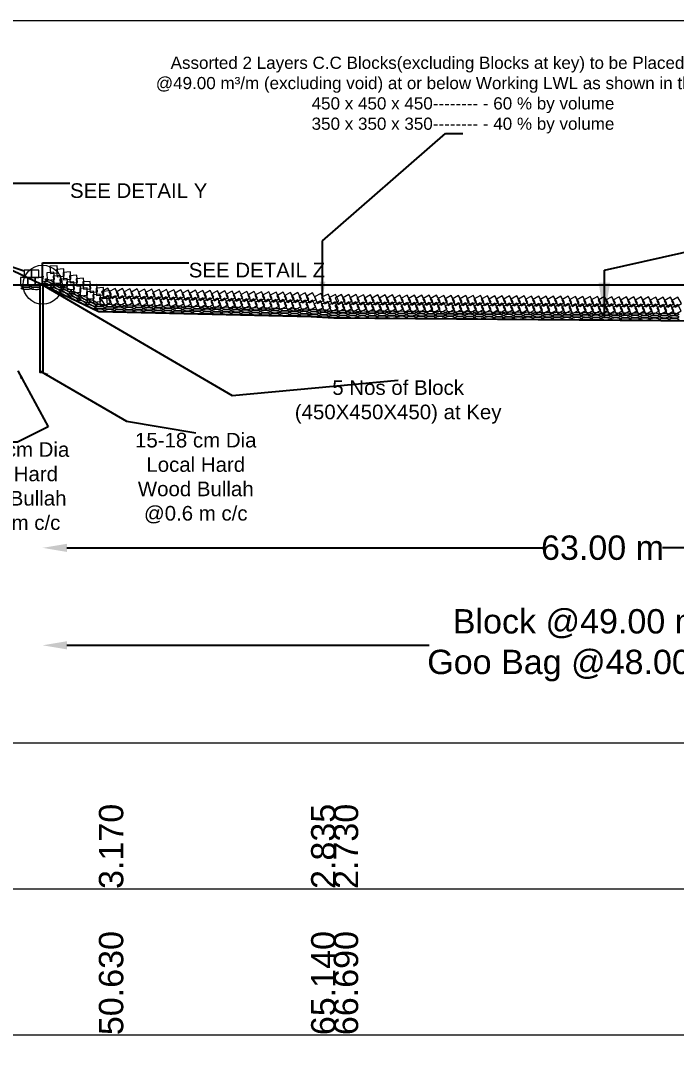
# Model space of a CAD drawing. Header units: inches. Extents: x 89000 to 215006, y -31937 to 0.
# Drawn here: x 162358 to 163703, y -2117 to 0 of the extents above; entities that cross this region are included whole.
import ezdxf

# ---------------------------------------------------------------- set-up
doc = ezdxf.new("R2010")
doc.units = ezdxf.units.IN
doc.header["$LTSCALE"] = 7
doc.header["$MEASUREMENT"] = 0
for name, color, linetype, lineweight in [('Cross section Data Border', 7, 'Continuous', 9), ('Cross Section Labels', 7, 'Continuous', 9), ('Existing_Bed_Level for Xsection', 7, 'Continuous', 25), ('Long Section Labels', 7, 'Continuous', 9)]:
    doc.layers.add(name, color=color, linetype=linetype, lineweight=lineweight)
doc.layers.add('Pitching Lines', color=7, linetype='Continuous')
doc.styles.get("Standard").update_dxf_attribs({"font": 'arial.ttf'})
doc.dimstyles.new('Appron Lebeling Style', dxfattribs={"dimtxt": 50, "dimasz": 50, "dimexe": 0.18, "dimexo": 0.0625, "dimgap": 0.09, "dimtad": 0, "dimtih": 1, "dimtoh": 1, "dimdec": 4, "dimzin": 0, "dimdsep": 46, "dimtxsty": 'Standard', "dimcen": 0.09, "dimse1": 1, "dimse2": 1, "dimadec": 0, "dimazin": 0, "dimtfac": 1, "dimtdec": 4, "dimtofl": 0, "dimtmove": 0, "dimatfit": 3, "dimfxl": 1, "dimtolj": 1, "dimtzin": 0, "dimarcsym": 0})
doc.dimstyles.get("Standard").update_dxf_attribs({"dimtxt": 0.18, "dimasz": 0.18, "dimexe": 0.18, "dimexo": 0.0625, "dimgap": 0.09, "dimtad": 0, "dimtih": 1, "dimtoh": 1, "dimdec": 4, "dimzin": 0, "dimdsep": 46, "dimtxsty": 'Standard', "dimcen": 0.09, "dimadec": 0, "dimazin": 0, "dimtfac": 1, "dimtdec": 4, "dimtofl": 0, "dimtmove": 0, "dimatfit": 3, "dimfxl": 1, "dimtolj": 1, "dimtzin": 0, "dimarcsym": 0})

# ---------------------------------------------------------------- blocks, each defined once
blk = doc.blocks.new('*D1')
at = {"layer": 'Cross Section Labels', "color": 0, "lineweight": -2, "transparency": 16777216}
for p, q in [((162453.3, -1081.9), (163429.2, -1081.9)), ((164650.6, -1081.9), (163674.7, -1081.9))]:
    blk.add_line(p, q, dxfattribs=at)
at = {"layer": 'Cross Section Labels', "color": 0, "transparency": 16777216}
for points in [[(162453.3, -1073.6), (162453.3, -1090.3), (162403.3, -1081.9)], [(164650.6, -1073.6), (164650.6, -1090.3), (164700.6, -1081.9)]]:
    blk.add_solid(points, dxfattribs=at)
at = {"layer": 'Defpoints', "color": 0, "transparency": 16777216}
for p in [(162403.3, -541.9), (164700.6, -628.7), (164700.6, -1081.9)]:
    blk.add_point(p, dxfattribs=at)
at = {"layer": 'Cross Section Labels', "color": 0, "transparency": 16777216, "insert": (163552, -1081.9), "char_height": 50, "attachment_point": 5}
blk.add_mtext('\\A1;63.00 m', dxfattribs=at)
blk = doc.blocks.new('*D2')
at = {"layer": 'Cross Section Labels', "color": 0, "lineweight": -2, "transparency": 16777216}
for p, q in [((162453.3, -1281.9), (163196.4, -1281.9)), ((164650.6, -1281.9), (163907.6, -1281.9))]:
    blk.add_line(p, q, dxfattribs=at)
at = {"layer": 'Cross Section Labels', "color": 0, "transparency": 16777216}
for points in [[(162453.3, -1273.6), (162453.3, -1290.3), (162403.3, -1281.9)], [(164650.6, -1273.6), (164650.6, -1290.3), (164700.6, -1281.9)]]:
    blk.add_solid(points, dxfattribs=at)
at = {"layer": 'Defpoints', "color": 0, "transparency": 16777216}
for p in [(162403.3, -541.9), (164700.6, -628.7), (164700.6, -1281.9)]:
    blk.add_point(p, dxfattribs=at)
at = {"layer": 'Cross Section Labels', "color": 0, "transparency": 16777216, "insert": (163552, -1281.9), "char_height": 50, "attachment_point": 5}
blk.add_mtext('\\A1;Block @49.00 m³/m ^JGoo Bag @48.00 m³/m ', dxfattribs=at)

msp = doc.modelspace()

# ---------------------------------------------------------------- linework, layer by layer
at = {"layer": 'Cross section Data Border'}
msp.add_lwpolyline([(160100, -1481.92), (169054.2, -1481.92), (169054.2, -2081.92), (160100, -2081.92)], close=True, dxfattribs=at)
msp.add_lwpolyline([(160100, -1781.92), (169054.2, -1781.92)], dxfattribs=at)
at = {"layer": 'Cross Section Labels'}
msp.add_circle((162403.33961, -541.92), 40, dxfattribs=at)
at = {"layer": 'Existing_Bed_Level for Xsection'}
for points in [[(162365.83961, -514.42), (162088.33961, -421.92)], [(162224, -456.72), (162518.9, -596.82), (162954.2, -606.87), (163000.7, -610.02), (164426.6, -621.27), (164619.2, -626.13), (165431.3, -651.54)], [(161000, -541.92), (168954.2, -541.92)]]:
    msp.add_lwpolyline(points, dxfattribs=at)
at = {"layer": 'Long Section Labels'}
for points in [[(160000, 0), (170000, 0), (170000, -7071), (160000, -7071)], [(162433.21524, -502.92361), (162418.26261, -504.11469), (162419.45369, -519.06733), (162434.40633, -517.87624)], [(162373.33961, -526.92), (162358.33961, -526.92), (162358.33961, -541.92), (162373.33961, -541.92)], [(162380.83961, -511.92), (162365.83961, -511.92), (162365.83961, -526.92), (162380.83961, -526.92)], [(162388.33961, -526.92), (162373.33961, -526.92), (162373.33961, -541.92), (162388.33961, -541.92)], [(162395.83961, -511.92), (162380.83961, -511.92), (162380.83961, -526.92), (162395.83961, -526.92)], [(162403.33961, -526.92), (162388.33961, -526.92), (162388.33961, -541.92), (162403.33961, -541.92)], [(162426.77855, -516.47237), (162411.82591, -517.66345), (162413.017, -532.61609), (162427.96963, -531.425)], [(162440.32731, -522.90906), (162425.37467, -524.10015), (162426.56576, -539.05279), (162441.5184, -537.8617)], [(162446.76401, -509.3603), (162431.81137, -510.55139), (162433.00246, -525.50402), (162447.95509, -524.31294)], [(162460.31277, -515.797), (162445.36013, -516.98808), (162446.55122, -531.94072), (162461.50385, -530.74963)], [(162473.86153, -522.23369), (162458.90889, -523.42478), (162460.09998, -538.37742), (162475.05262, -537.18633)], [(162487.41029, -528.67039), (162472.45766, -529.86148), (162473.64874, -544.81411), (162488.60138, -543.62303)], [(162453.87607, -529.34576), (162438.92344, -530.53685), (162440.11452, -545.48948), (162455.06716, -544.2984)], [(162467.42483, -535.78246), (162452.4722, -536.97354), (162453.66328, -551.92618), (162468.61592, -550.73509)], [(162480.9736, -542.21915), (162466.02096, -543.41024), (162467.21205, -558.36287), (162482.16468, -557.17179)], [(162494.52236, -548.65585), (162479.56972, -549.84693), (162480.76081, -564.79957), (162495.71344, -563.60848)], [(162500.95905, -535.10709), (162486.00642, -536.29817), (162487.1975, -551.25081), (162502.15014, -550.05972)], [(162514.50781, -541.54378), (162499.55518, -542.73487), (162500.74627, -557.6875), (162515.6989, -556.49642)], [(162528.05658, -547.98048), (162513.10394, -549.17156), (162514.29503, -564.1242), (162529.24766, -562.93311)], [(162537.31731, -549.18886), (162524.15297, -556.37915), (162531.34325, -569.54349), (162544.50759, -562.3532)], [(162552.31331, -549.53508), (162539.14897, -556.72537), (162546.33926, -569.88971), (162559.5036, -562.69942)], [(162567.30932, -549.8813), (162554.14498, -557.07159), (162561.33526, -570.23593), (162574.4996, -563.04564)], [(162582.30532, -550.22752), (162569.14098, -557.41781), (162576.33127, -570.58215), (162589.4956, -563.39186)], [(162508.07112, -555.09254), (162493.11848, -556.28363), (162494.30957, -571.23626), (162509.26221, -570.04518)], [(162521.61988, -561.52924), (162506.66725, -562.72032), (162507.85833, -577.67296), (162522.81097, -576.48187)], [(162535.16864, -567.96593), (162520.21601, -569.15702), (162521.40709, -584.10966), (162536.35973, -582.91857)], [(162536.97109, -564.18487), (162523.80675, -571.37515), (162530.99703, -584.53949), (162544.16137, -577.3492)], [(162541.60534, -554.41717), (162526.6527, -555.60826), (162527.84379, -570.56089), (162542.79642, -569.36981)], [(162551.96709, -564.53109), (162538.80275, -571.72137), (162545.99304, -584.88571), (162559.15738, -577.69543)], [(162566.96309, -564.87731), (162553.79876, -572.06759), (162560.98904, -585.23193), (162574.15338, -578.04165)], [(162581.9591, -565.22353), (162568.79476, -572.41381), (162575.98504, -585.57815), (162589.14938, -578.38787)], [(162596.9551, -565.56975), (162583.79076, -572.76003), (162590.98105, -585.92437), (162604.14539, -578.73409)], [(162597.30132, -550.57374), (162584.13698, -557.76403), (162591.32727, -570.92837), (162604.49161, -563.73808)], [(162611.95111, -565.91597), (162598.78677, -573.10625), (162605.97705, -586.27059), (162619.14139, -579.08031)], [(162612.29733, -550.91997), (162599.13299, -558.11025), (162606.32327, -571.27459), (162619.48761, -564.0843)], [(162626.94711, -566.26219), (162613.78277, -573.45247), (162620.97306, -586.61681), (162634.13739, -579.42653)], [(162627.29333, -551.26619), (162614.12899, -558.45647), (162621.31928, -571.62081), (162634.48362, -564.43052)], [(162641.94311, -566.60841), (162628.77878, -573.7987), (162635.96906, -586.96303), (162649.1334, -579.77275)], [(162642.28933, -551.61241), (162629.125, -558.80269), (162636.31528, -571.96703), (162649.47962, -564.77675)], [(162656.93912, -566.95463), (162643.77478, -574.14492), (162650.96506, -587.30925), (162664.1294, -580.11897)], [(162657.28534, -551.95863), (162644.121, -559.14891), (162651.31128, -572.31325), (162664.47562, -565.12297)], [(162671.93512, -567.30085), (162658.77078, -574.49114), (162665.96107, -587.65548), (162679.12541, -580.46519)], [(162672.28134, -552.30485), (162659.117, -559.49513), (162666.30729, -572.65947), (162679.47163, -565.46919)], [(162686.93113, -567.64707), (162673.76679, -574.83736), (162680.95707, -588.0017), (162694.12141, -580.81141)], [(162687.27735, -552.65107), (162674.11301, -559.84135), (162681.30329, -573.00569), (162694.46763, -565.81541)], [(162701.92713, -567.99329), (162688.76279, -575.18358), (162695.95308, -588.34792), (162709.11741, -581.15763)], [(162702.27335, -552.99729), (162689.10901, -560.18757), (162696.2993, -573.35191), (162709.46363, -566.16163)], [(162716.92313, -568.33951), (162703.75879, -575.5298), (162710.94908, -588.69414), (162724.11342, -581.50385)], [(162717.26935, -553.34351), (162704.10502, -560.53379), (162711.2953, -573.69813), (162724.45964, -566.50785)], [(162731.91914, -568.68573), (162718.7548, -575.87602), (162725.94508, -589.04036), (162739.10942, -581.85007)], [(162732.26536, -553.68973), (162719.10102, -560.88002), (162726.2913, -574.04435), (162739.45564, -566.85407)], [(162746.91514, -569.03196), (162733.7508, -576.22224), (162740.94109, -589.38658), (162754.10543, -582.19629)], [(162747.26136, -554.03595), (162734.09702, -561.22624), (162741.28731, -574.39057), (162754.45165, -567.20029)], [(162761.91114, -569.37818), (162748.74681, -576.56846), (162755.93709, -589.7328), (162769.10143, -582.54251)], [(162762.25737, -554.38217), (162749.09303, -561.57246), (162756.28331, -574.73679), (162769.44765, -567.54651)], [(162776.90715, -569.7244), (162763.74281, -576.91468), (162770.93309, -590.07902), (162784.09743, -582.88873)], [(162777.25337, -554.72839), (162764.08903, -561.91868), (162771.27932, -575.08302), (162784.44365, -567.89273)], [(162791.90315, -570.07062), (162778.73881, -577.2609), (162785.9291, -590.42524), (162799.09344, -583.23496)], [(162792.24937, -555.07461), (162779.08503, -562.2649), (162786.27532, -575.42924), (162799.43966, -568.23895)], [(162806.89916, -570.41684), (162793.73482, -577.60712), (162800.9251, -590.77146), (162814.08944, -583.58118)], [(162807.24538, -555.42083), (162794.08104, -562.61112), (162801.27132, -575.77546), (162814.43566, -568.58517)], [(162821.89516, -570.76306), (162808.73082, -577.95334), (162815.92111, -591.11768), (162829.08544, -583.9274)], [(162822.24138, -555.76705), (162809.07704, -562.95734), (162816.26733, -576.12168), (162829.43167, -568.93139)], [(162836.89116, -571.10928), (162823.72683, -578.29956), (162830.91711, -591.4639), (162844.08145, -584.27362)], [(162837.23738, -556.11327), (162824.07305, -563.30356), (162831.26333, -576.4679), (162844.42767, -569.27761)], [(162851.88717, -571.4555), (162838.72283, -578.64578), (162845.91311, -591.81012), (162859.07745, -584.61984)], [(162852.23339, -556.4595), (162839.06905, -563.64978), (162846.25933, -576.81412), (162859.42367, -569.62383)], [(162867.22939, -556.80572), (162854.06505, -563.996), (162861.25534, -577.16034), (162874.41968, -569.97005)], [(162882.2254, -557.15194), (162869.06106, -564.34222), (162876.25134, -577.50656), (162889.41568, -570.31628)], [(162897.2214, -557.49816), (162884.05706, -564.68844), (162891.24735, -577.85278), (162904.41168, -570.6625)], [(162912.2174, -557.84438), (162899.05307, -565.03466), (162906.24335, -578.199), (162919.40769, -571.00872)], [(162927.21341, -558.1906), (162914.04907, -565.38088), (162921.23935, -578.54522), (162934.40369, -571.35494)], [(162942.20941, -558.53682), (162929.04507, -565.7271), (162936.23536, -578.89144), (162949.3997, -571.70116)], [(162957.20542, -558.88304), (162944.04108, -566.07332), (162951.23136, -579.23766), (162964.3957, -572.04738)], [(162974.30549, -560.07833), (162960.83396, -566.67513), (162967.43076, -580.14667), (162980.9023, -573.54986)], [(162989.27119, -561.09214), (162975.79966, -567.68894), (162982.39647, -581.16047), (162995.868, -574.56367)], [(163004.23689, -562.10594), (162990.76536, -568.70275), (162997.36217, -582.17428), (163010.8337, -575.57747)], [(163016.369, -562.09858), (163003.31543, -569.48805), (163010.70489, -582.54162), (163023.75847, -575.15216)], [(163031.36854, -562.21693), (163018.31496, -569.60639), (163025.70442, -582.65997), (163038.758, -575.2705)], [(163046.36807, -562.33527), (163033.31449, -569.72473), (163040.70396, -582.77831), (163053.75753, -575.38884)], [(163061.3676, -562.45361), (163048.31403, -569.84308), (163055.70349, -582.89665), (163068.75707, -575.50719)], [(163076.36713, -562.57195), (163063.31356, -569.96142), (163070.70302, -583.01499), (163083.7566, -575.62553)], [(163091.36667, -562.6903), (163078.31309, -570.07976), (163085.70256, -583.13334), (163098.75613, -575.74387)], [(163106.3662, -562.80864), (163093.31263, -570.1981), (163100.70209, -583.25168), (163113.75566, -575.86222)], [(163121.36573, -562.92698), (163108.31216, -570.31645), (163115.70162, -583.37002), (163128.7552, -575.98056)], [(163136.36527, -563.04533), (163123.31169, -570.43479), (163130.70116, -583.48836), (163143.75473, -576.0989)], [(163151.3648, -563.16367), (163138.31123, -570.55313), (163145.70069, -583.60671), (163158.75426, -576.21724)], [(163166.36433, -563.28201), (163153.31076, -570.67147), (163160.70022, -583.72505), (163173.7538, -576.33559)], [(163181.36387, -563.40035), (163168.31029, -570.78982), (163175.69976, -583.84339), (163188.75333, -576.45393)], [(163196.3634, -563.5187), (163183.30982, -570.90816), (163190.69929, -583.96173), (163203.75286, -576.57227)], [(163211.36293, -563.63704), (163198.30936, -571.0265), (163205.69882, -584.08008), (163218.7524, -576.69061)], [(163226.36247, -563.75538), (163213.30889, -571.14485), (163220.69836, -584.19842), (163233.75193, -576.80896)], [(163241.362, -563.87372), (163228.30842, -571.26319), (163235.69789, -584.31676), (163248.75146, -576.9273)], [(163256.36153, -563.99207), (163243.30796, -571.38153), (163250.69742, -584.43511), (163263.751, -577.04564)], [(163271.36107, -564.11041), (163258.30749, -571.49987), (163265.69695, -584.55345), (163278.75053, -577.16398)], [(163286.3606, -564.22875), (163273.30702, -571.61822), (163280.69649, -584.67179), (163293.75006, -577.28233)], [(163301.36013, -564.34709), (163288.30656, -571.73656), (163295.69602, -584.79013), (163308.7496, -577.40067)], [(163316.35967, -564.46544), (163303.30609, -571.8549), (163310.69555, -584.90848), (163323.74913, -577.51901)], [(163331.3592, -564.58378), (163318.30562, -571.97324), (163325.69509, -585.02682), (163338.74866, -577.63735)], [(163346.35873, -564.70212), (163333.30516, -572.09159), (163340.69462, -585.14516), (163353.7482, -577.7557)], [(163361.35826, -564.82046), (163348.30469, -572.20993), (163355.69415, -585.2635), (163368.74773, -577.87404)], [(163376.3578, -564.93881), (163363.30422, -572.32827), (163370.69369, -585.38185), (163383.74726, -577.99238)], [(163391.35733, -565.05715), (163378.30376, -572.44661), (163385.69322, -585.50019), (163398.74679, -578.11072)], [(163406.35686, -565.17549), (163393.30329, -572.56496), (163400.69275, -585.61853), (163413.74633, -578.22907)], [(163421.3564, -565.29384), (163408.30282, -572.6833), (163415.69229, -585.73687), (163428.74586, -578.34741)], [(163436.35593, -565.41218), (163423.30236, -572.80164), (163430.69182, -585.85522), (163443.74539, -578.46575)], [(163451.35546, -565.53052), (163438.30189, -572.91998), (163445.69135, -585.97356), (163458.74493, -578.5841)], [(163466.355, -565.64886), (163453.30142, -573.03833), (163460.69089, -586.0919), (163473.74446, -578.70244)], [(163481.35453, -565.76721), (163468.30095, -573.15667), (163475.69042, -586.21024), (163488.74399, -578.82078)], [(163496.35406, -565.88555), (163483.30049, -573.27501), (163490.68995, -586.32859), (163503.74353, -578.93912)], [(163511.3536, -566.00389), (163498.30002, -573.39335), (163505.68949, -586.44693), (163518.74306, -579.05747)], [(163526.35313, -566.12223), (163513.29955, -573.5117), (163520.68902, -586.56527), (163533.74259, -579.17581)], [(163541.35266, -566.24058), (163528.29909, -573.63004), (163535.68855, -586.68362), (163548.74213, -579.29415)], [(163556.3522, -566.35892), (163543.29862, -573.74838), (163550.68808, -586.80196), (163563.74166, -579.41249)], [(163571.35173, -566.47726), (163558.29815, -573.86673), (163565.68762, -586.9203), (163578.74119, -579.53084)], [(163586.35126, -566.5956), (163573.29769, -573.98507), (163580.68715, -587.03864), (163593.74073, -579.64918)], [(163601.3508, -566.71395), (163588.29722, -574.10341), (163595.68668, -587.15699), (163608.74026, -579.76752)], [(163616.35033, -566.83229), (163603.29675, -574.22175), (163610.68622, -587.27533), (163623.73979, -579.88586)], [(163631.34986, -566.95063), (163618.29629, -574.3401), (163625.68575, -587.39367), (163638.73933, -580.00421)], [(163646.34939, -567.06897), (163633.29582, -574.45844), (163640.68528, -587.51201), (163653.73886, -580.12255)], [(163661.34893, -567.18732), (163648.29535, -574.57678), (163655.68482, -587.63036), (163668.73839, -580.24089)], [(163676.34846, -567.30566), (163663.29489, -574.69512), (163670.68435, -587.7487), (163683.73793, -580.35923)], [(163691.34799, -567.424), (163678.29442, -574.81347), (163685.68388, -587.86704), (163698.73746, -580.47758)], [(163706.34753, -567.54235), (163693.29395, -574.93181), (163700.68342, -587.98538), (163713.73699, -580.59592)], [(162866.88317, -571.80172), (162853.71883, -578.992), (162860.90912, -592.15634), (162874.07346, -584.96606)], [(162881.87918, -572.14794), (162868.71484, -579.33823), (162875.90512, -592.50256), (162889.06946, -585.31228)], [(162896.87518, -572.49416), (162883.71084, -579.68445), (162890.90113, -592.84878), (162904.06546, -585.6585)], [(162911.87118, -572.84038), (162898.70684, -580.03067), (162905.89713, -593.19501), (162919.06147, -586.00472)], [(162926.86719, -573.1866), (162913.70285, -580.37689), (162920.89313, -593.54123), (162934.05747, -586.35094)], [(162941.86319, -573.53282), (162928.69885, -580.72311), (162935.88914, -593.88745), (162949.05348, -586.69716)], [(162956.85919, -573.87904), (162943.69486, -581.06933), (162950.88514, -594.23367), (162964.04948, -587.04338)], [(162973.29169, -575.04403), (162959.82016, -581.64084), (162966.41696, -595.11237), (162979.88849, -588.51556)], [(162988.25739, -576.05784), (162974.78586, -582.65464), (162981.38266, -596.12617), (162994.85419, -589.52937)], [(163003.22309, -577.07164), (162989.75156, -583.66845), (162996.34836, -597.13998), (163009.81989, -590.54318)], [(163016.25066, -577.09812), (163003.19708, -584.48758), (163010.58655, -597.54116), (163023.64012, -590.15169)], [(163031.25019, -577.21646), (163018.19662, -584.60592), (163025.58608, -597.6595), (163038.63966, -590.27004)], [(163046.24973, -577.3348), (163033.19615, -584.72427), (163040.58561, -597.77784), (163053.63919, -590.38838)], [(163061.24926, -577.45315), (163048.19568, -584.84261), (163055.58515, -597.89618), (163068.63872, -590.50672)], [(163076.24879, -577.57149), (163063.19522, -584.96095), (163070.58468, -598.01453), (163083.63826, -590.62506)], [(163091.24833, -577.68983), (163078.19475, -585.07929), (163085.58421, -598.13287), (163098.63779, -590.74341)], [(163106.24786, -577.80817), (163093.19428, -585.19764), (163100.58375, -598.25121), (163113.63732, -590.86175)], [(163121.24739, -577.92652), (163108.19382, -585.31598), (163115.58328, -598.36955), (163128.63686, -590.98009)], [(163136.24692, -578.04486), (163123.19335, -585.43432), (163130.58281, -598.4879), (163143.63639, -591.09843)], [(163151.24646, -578.1632), (163138.19288, -585.55267), (163145.58235, -598.60624), (163158.63592, -591.21678)], [(163166.24599, -578.28154), (163153.19242, -585.67101), (163160.58188, -598.72458), (163173.63545, -591.33512)], [(163181.24552, -578.39989), (163168.19195, -585.78935), (163175.58141, -598.84293), (163188.63499, -591.45346)], [(163196.24506, -578.51823), (163183.19148, -585.90769), (163190.58095, -598.96127), (163203.63452, -591.5718)], [(163211.24459, -578.63657), (163198.19102, -586.02604), (163205.58048, -599.07961), (163218.63405, -591.69015)], [(163226.24412, -578.75491), (163213.19055, -586.14438), (163220.58001, -599.19795), (163233.63359, -591.80849)], [(163241.24366, -578.87326), (163228.19008, -586.26272), (163235.57955, -599.3163), (163248.63312, -591.92683)], [(163256.24319, -578.9916), (163243.18961, -586.38106), (163250.57908, -599.43464), (163263.63265, -592.04517)], [(163271.24272, -579.10994), (163258.18915, -586.49941), (163265.57861, -599.55298), (163278.63219, -592.16352)], [(163286.24226, -579.22828), (163273.18868, -586.61775), (163280.57815, -599.67132), (163293.63172, -592.28186)], [(163301.24179, -579.34663), (163288.18821, -586.73609), (163295.57768, -599.78967), (163308.63125, -592.4002)], [(163316.24132, -579.46497), (163303.18775, -586.85443), (163310.57721, -599.90801), (163323.63079, -592.51855)], [(163331.24086, -579.58331), (163318.18728, -586.97278), (163325.57674, -600.02635), (163338.63032, -592.63689)], [(163346.24039, -579.70166), (163333.18681, -587.09112), (163340.57628, -600.14469), (163353.62985, -592.75523)], [(163361.23992, -579.82), (163348.18635, -587.20946), (163355.57581, -600.26304), (163368.62939, -592.87357)], [(163376.23946, -579.93834), (163363.18588, -587.3278), (163370.57534, -600.38138), (163383.62892, -592.99192)], [(163391.23899, -580.05668), (163378.18541, -587.44615), (163385.57488, -600.49972), (163398.62845, -593.11026)], [(163406.23852, -580.17503), (163393.18495, -587.56449), (163400.57441, -600.61806), (163413.62799, -593.2286)], [(163421.23805, -580.29337), (163408.18448, -587.68283), (163415.57394, -600.73641), (163428.62752, -593.34694)], [(163436.23759, -580.41171), (163423.18401, -587.80118), (163430.57348, -600.85475), (163443.62705, -593.46529)], [(163451.23712, -580.53005), (163438.18355, -587.91952), (163445.57301, -600.97309), (163458.62659, -593.58363)], [(163466.23665, -580.6484), (163453.18308, -588.03786), (163460.57254, -601.09144), (163473.62612, -593.70197)], [(163481.23619, -580.76674), (163468.18261, -588.1562), (163475.57208, -601.20978), (163488.62565, -593.82031)], [(163496.23572, -580.88508), (163483.18215, -588.27455), (163490.57161, -601.32812), (163503.62518, -593.93866)], [(163511.23525, -581.00342), (163498.18168, -588.39289), (163505.57114, -601.44646), (163518.62472, -594.057)], [(163526.23479, -581.12177), (163513.18121, -588.51123), (163520.57068, -601.56481), (163533.62425, -594.17534)], [(163541.23432, -581.24011), (163528.18074, -588.62957), (163535.57021, -601.68315), (163548.62378, -594.29368)], [(163556.23385, -581.35845), (163543.18028, -588.74792), (163550.56974, -601.80149), (163563.62332, -594.41203)], [(163571.23339, -581.47679), (163558.17981, -588.86626), (163565.56928, -601.91983), (163578.62285, -594.53037)], [(163586.23292, -581.59514), (163573.17934, -588.9846), (163580.56881, -602.03818), (163593.62238, -594.64871)], [(163601.23245, -581.71348), (163588.17888, -589.10294), (163595.56834, -602.15652), (163608.62192, -594.76705)], [(163616.23199, -581.83182), (163603.17841, -589.22129), (163610.56787, -602.27486), (163623.62145, -594.8854)], [(163631.23152, -581.95017), (163618.17794, -589.33963), (163625.56741, -602.3932), (163638.62098, -595.00374)], [(163646.23105, -582.06851), (163633.17748, -589.45797), (163640.56694, -602.51155), (163653.62052, -595.12208)], [(163661.23059, -582.18685), (163648.17701, -589.57631), (163655.56647, -602.62989), (163668.62005, -595.24043)], [(163676.23012, -582.30519), (163663.17654, -589.69466), (163670.56601, -602.74823), (163683.61958, -595.35877)], [(163691.22965, -582.42354), (163678.17608, -589.813), (163685.56554, -602.86657), (163698.61912, -595.47711)], [(163706.22918, -582.54188), (163693.17561, -589.93134), (163700.56507, -602.98492), (163713.61865, -595.59545)]]:
    msp.add_lwpolyline(points, close=True, dxfattribs=at)
for centre, major_axis in [((162417.82886, -534.68782), (9.01806, -4.28426)), ((162368.38792, -544.44964), (9.98134, -0.23044)), ((162369.0897, -549.53337), (9.98134, -0.23044)), ((162388.46082, -544.72435), (9.98134, -0.23044)), ((162389.1626, -549.80809), (9.98134, -0.23044)), ((162413.45191, -543.90098), (9.01806, -4.28426)), ((162415.64039, -539.2944), (9.01806, -4.28426)), ((162431.48802, -552.4695), (9.01806, -4.28426)), ((162433.6765, -547.86293), (9.01806, -4.28426)), ((162435.86497, -543.25635), (9.01806, -4.28426)), ((162453.90109, -551.82488), (9.01806, -4.28426)), ((162449.52413, -561.03803), (9.01806, -4.28426)), ((162451.71261, -556.43145), (9.01806, -4.28426)), ((162467.56024, -569.60656), (9.01806, -4.28426)), ((162469.74872, -564.99998), (9.01806, -4.28426)), ((162471.9372, -560.3934), (9.01806, -4.28426)), ((162487.78483, -573.56851), (9.01806, -4.28426)), ((162489.97331, -568.96193), (9.01806, -4.28426)), ((162485.59636, -578.17509), (9.01806, -4.28426)), ((162503.63247, -586.74362), (9.01806, -4.28426)), ((162505.82094, -582.13704), (9.01806, -4.28426)), ((162508.00942, -577.53046), (9.01806, -4.28426)), ((162520.81205, -594.31346), (9.98134, -0.23044)), ((162520.92976, -589.21482), (9.98134, -0.23044)), ((162521.04748, -584.11618), (9.98134, -0.23044)), ((162540.77473, -594.77435), (9.98134, -0.23044)), ((162540.89244, -589.67571), (9.98134, -0.23044)), ((162541.01016, -584.57707), (9.98134, -0.23044)), ((162560.73741, -595.23524), (9.98134, -0.23044)), ((162560.85512, -590.1366), (9.98134, -0.23044)), ((162560.97284, -585.03796), (9.98134, -0.23044)), ((162580.8178, -590.59749), (9.98134, -0.23044)), ((162580.93552, -585.49885), (9.98134, -0.23044)), ((162600.78048, -591.05838), (9.98134, -0.23044)), ((162600.8982, -585.95974), (9.98134, -0.23044)), ((162620.74316, -591.51927), (9.98134, -0.23044)), ((162620.86088, -586.42063), (9.98134, -0.23044)), ((162640.70584, -591.98016), (9.98134, -0.23044)), ((162640.82356, -586.88152), (9.98134, -0.23044)), ((162660.66852, -592.44105), (9.98134, -0.23044)), ((162660.78624, -587.3424), (9.98134, -0.23044)), ((162680.63121, -592.90193), (9.98134, -0.23044)), ((162680.74892, -587.80329), (9.98134, -0.23044)), ((162700.59389, -593.36282), (9.98134, -0.23044)), ((162700.7116, -588.26418), (9.98134, -0.23044)), ((162720.55657, -593.82371), (9.98134, -0.23044)), ((162720.67428, -588.72507), (9.98134, -0.23044)), ((162740.51925, -594.2846), (9.98134, -0.23044)), ((162740.63696, -589.18596), (9.98134, -0.23044)), ((162760.48193, -594.74549), (9.98134, -0.23044)), ((162760.59964, -589.64685), (9.98134, -0.23044)), ((162780.44461, -595.20638), (9.98134, -0.23044)), ((162780.56232, -590.10774), (9.98134, -0.23044)), ((162800.525, -590.56863), (9.98134, -0.23044)), ((162820.48768, -591.02952), (9.98134, -0.23044)), ((162840.45036, -591.4904), (9.98134, -0.23044)), ((162860.41304, -591.95129), (9.98134, -0.23044)), ((162880.37572, -592.41218), (9.98134, -0.23044)), ((162900.3384, -592.87307), (9.98134, -0.23044)), ((162920.30108, -593.33396), (9.98134, -0.23044)), ((162940.26376, -593.79485), (9.98134, -0.23044)), ((162960.78231, -594.53668), (9.96117, -0.67479)), ((162580.70009, -595.69613), (9.98134, -0.23044)), ((162600.66277, -596.15702), (9.98134, -0.23044)), ((162620.62545, -596.61791), (9.98134, -0.23044)), ((162640.58813, -597.0788), (9.98134, -0.23044)), ((162660.55081, -597.53969), (9.98134, -0.23044)), ((162680.51349, -598.00058), (9.98134, -0.23044)), ((162700.47617, -598.46147), (9.98134, -0.23044)), ((162720.43885, -598.92235), (9.98134, -0.23044)), ((162740.40153, -599.38324), (9.98134, -0.23044)), ((162760.36421, -599.84413), (9.98134, -0.23044)), ((162780.32689, -600.30502), (9.98134, -0.23044)), ((162800.28957, -600.76591), (9.98134, -0.23044)), ((162800.40729, -595.66727), (9.98134, -0.23044)), ((162820.25225, -601.2268), (9.98134, -0.23044)), ((162820.36997, -596.12816), (9.98134, -0.23044)), ((162840.21493, -601.68769), (9.98134, -0.23044)), ((162840.33265, -596.58905), (9.98134, -0.23044)), ((162860.17761, -602.14858), (9.98134, -0.23044)), ((162860.29533, -597.04993), (9.98134, -0.23044)), ((162880.14029, -602.60947), (9.98134, -0.23044)), ((162880.25801, -597.51082), (9.98134, -0.23044)), ((162900.10297, -603.07035), (9.98134, -0.23044)), ((162900.22069, -597.97171), (9.98134, -0.23044)), ((162920.06565, -603.53124), (9.98134, -0.23044)), ((162920.18337, -598.4326), (9.98134, -0.23044)), ((162940.02833, -603.99213), (9.98134, -0.23044)), ((162940.14605, -598.89349), (9.98134, -0.23044)), ((162960.09292, -604.71335), (9.96117, -0.67479)), ((162960.43761, -599.62502), (9.96117, -0.67479)), ((162980.01526, -606.06293), (9.96117, -0.67479)), ((162980.35996, -600.97459), (9.96117, -0.67479)), ((162980.70465, -595.88626), (9.96117, -0.67479)), ((162999.9376, -607.41251), (9.96117, -0.67479)), ((163000.2823, -602.32417), (9.96117, -0.67479)), ((163000.62699, -597.23583), (9.96117, -0.67479)), ((163019.75064, -607.62023), (9.98369, -0.07877)), ((163019.79088, -602.52038), (9.98369, -0.07877)), ((163019.83111, -597.42054), (9.98369, -0.07877)), ((163039.71802, -607.77776), (9.98369, -0.07877)), ((163039.75825, -602.67792), (9.98369, -0.07877)), ((163039.79849, -597.57808), (9.98369, -0.07877)), ((163059.6854, -607.9353), (9.98369, -0.07877)), ((163059.72563, -602.83546), (9.98369, -0.07877)), ((163059.76587, -597.73562), (9.98369, -0.07877)), ((163079.65277, -608.09284), (9.98369, -0.07877)), ((163079.69301, -602.993), (9.98369, -0.07877)), ((163079.73325, -597.89316), (9.98369, -0.07877)), ((163099.62015, -608.25038), (9.98369, -0.07877)), ((163099.66039, -603.15054), (9.98369, -0.07877)), ((163099.70063, -598.05069), (9.98369, -0.07877)), ((163119.58753, -608.40791), (9.98369, -0.07877)), ((163119.62777, -603.30807), (9.98369, -0.07877)), ((163119.668, -598.20823), (9.98369, -0.07877)), ((163139.55491, -608.56545), (9.98369, -0.07877)), ((163139.59515, -603.46561), (9.98369, -0.07877)), ((163139.63538, -598.36577), (9.98369, -0.07877)), ((163159.52229, -608.72299), (9.98369, -0.07877)), ((163159.56253, -603.62315), (9.98369, -0.07877)), ((163159.60276, -598.52331), (9.98369, -0.07877)), ((163179.48967, -608.88053), (9.98369, -0.07877)), ((163179.5299, -603.78069), (9.98369, -0.07877)), ((163179.57014, -598.68084), (9.98369, -0.07877)), ((163199.45705, -609.03806), (9.98369, -0.07877)), ((163199.49728, -603.93822), (9.98369, -0.07877)), ((163199.53752, -598.83838), (9.98369, -0.07877)), ((163219.42442, -609.1956), (9.98369, -0.07877)), ((163219.46466, -604.09576), (9.98369, -0.07877)), ((163219.5049, -598.99592), (9.98369, -0.07877)), ((163239.3918, -609.35314), (9.98369, -0.07877)), ((163239.43204, -604.2533), (9.98369, -0.07877)), ((163239.47228, -599.15346), (9.98369, -0.07877)), ((163259.35918, -609.51068), (9.98369, -0.07877)), ((163259.39942, -604.41084), (9.98369, -0.07877)), ((163259.43965, -599.311), (9.98369, -0.07877)), ((163279.32656, -609.66822), (9.98369, -0.07877)), ((163279.3668, -604.56837), (9.98369, -0.07877)), ((163279.40703, -599.46853), (9.98369, -0.07877)), ((163299.29394, -609.82575), (9.98369, -0.07877)), ((163299.33418, -604.72591), (9.98369, -0.07877)), ((163299.37441, -599.62607), (9.98369, -0.07877)), ((163319.26132, -609.98329), (9.98369, -0.07877)), ((163319.30155, -604.88345), (9.98369, -0.07877)), ((163319.34179, -599.78361), (9.98369, -0.07877)), ((163339.2287, -610.14083), (9.98369, -0.07877)), ((163339.26893, -605.04099), (9.98369, -0.07877)), ((163339.30917, -599.94115), (9.98369, -0.07877)), ((163359.19607, -610.29837), (9.98369, -0.07877)), ((163359.23631, -605.19853), (9.98369, -0.07877)), ((163359.27655, -600.09868), (9.98369, -0.07877)), ((163379.16345, -610.4559), (9.98369, -0.07877)), ((163379.20369, -605.35606), (9.98369, -0.07877)), ((163379.24393, -600.25622), (9.98369, -0.07877)), ((163399.13083, -610.61344), (9.98369, -0.07877)), ((163399.17107, -605.5136), (9.98369, -0.07877)), ((163399.2113, -600.41376), (9.98369, -0.07877)), ((163419.09821, -610.77098), (9.98369, -0.07877)), ((163419.13845, -605.67114), (9.98369, -0.07877)), ((163419.17868, -600.5713), (9.98369, -0.07877)), ((163439.06559, -610.92852), (9.98369, -0.07877)), ((163439.10583, -605.82868), (9.98369, -0.07877)), ((163439.14606, -600.72883), (9.98369, -0.07877)), ((163459.03297, -611.08605), (9.98369, -0.07877)), ((163459.0732, -605.98621), (9.98369, -0.07877)), ((163459.11344, -600.88637), (9.98369, -0.07877)), ((163479.00035, -611.24359), (9.98369, -0.07877)), ((163479.04058, -606.14375), (9.98369, -0.07877)), ((163479.08082, -601.04391), (9.98369, -0.07877)), ((163498.96772, -611.40113), (9.98369, -0.07877)), ((163499.00796, -606.30129), (9.98369, -0.07877)), ((163499.0482, -601.20145), (9.98369, -0.07877)), ((163518.9351, -611.55867), (9.98369, -0.07877)), ((163518.97534, -606.45883), (9.98369, -0.07877)), ((163519.01558, -601.35899), (9.98369, -0.07877)), ((163538.90248, -611.71621), (9.98369, -0.07877)), ((163538.94272, -606.61636), (9.98369, -0.07877)), ((163538.98295, -601.51652), (9.98369, -0.07877)), ((163558.86986, -611.87374), (9.98369, -0.07877)), ((163558.9101, -606.7739), (9.98369, -0.07877)), ((163558.95033, -601.67406), (9.98369, -0.07877)), ((163578.83724, -612.03128), (9.98369, -0.07877)), ((163578.87747, -606.93144), (9.98369, -0.07877)), ((163578.91771, -601.8316), (9.98369, -0.07877)), ((163598.80462, -612.18882), (9.98369, -0.07877)), ((163598.84485, -607.08898), (9.98369, -0.07877)), ((163598.88509, -601.98914), (9.98369, -0.07877)), ((163618.772, -612.34636), (9.98369, -0.07877)), ((163618.81223, -607.24652), (9.98369, -0.07877)), ((163618.85247, -602.14667), (9.98369, -0.07877)), ((163638.73937, -612.50389), (9.98369, -0.07877)), ((163638.77961, -607.40405), (9.98369, -0.07877)), ((163638.81985, -602.30421), (9.98369, -0.07877)), ((163658.70675, -612.66143), (9.98369, -0.07877)), ((163658.74699, -607.56159), (9.98369, -0.07877)), ((163658.78723, -602.46175), (9.98369, -0.07877)), ((163678.67413, -612.81897), (9.98369, -0.07877)), ((163678.71437, -607.71913), (9.98369, -0.07877)), ((163678.7546, -602.61929), (9.98369, -0.07877)), ((163698.64151, -612.97651), (9.98369, -0.07877)), ((163698.68175, -607.87667), (9.98369, -0.07877)), ((163698.72198, -602.77682), (9.98369, -0.07877))]:
    msp.add_ellipse(centre, major_axis=major_axis, ratio=0.255, dxfattribs=at)
at = {"layer": 'Pitching Lines'}
msp.add_lwpolyline([(162398.45944, -541.92), (162403.85944, -541.92), (162403.85944, -721.92), (162398.45944, -721.92), (162398.45944, -541.92)], dxfattribs=at)

# ---------------------------------------------------------------- texts
at = {"layer": 'Cross Section Labels'}
for s, insert, char_height, attachment_point in [(' Assorted 2 Layers C.C Blocks(excluding Blocks at key) to be Placed / dumped^J@49.00 m³/m (excluding void) at or below Working LWL as shown in the drawing.^J450 x 450 x 450-------- - 60 % by volume^J350 x 350 x 350-------- - 40 % by volume', (163265.77957, -231.50428), 25, 8), ('SEE DETAIL Y', (162459.56649, -333.80222), 30, 1), ('SEE DETAIL Z', (162703.33961, -496.92), 30, 1), ('5 Nos of Block ^J(450X450X450) at Key', (163132.75813, -738.008), 30, 2)]:
    msp.add_mtext(s, dxfattribs=dict(at, insert=insert, char_height=char_height, attachment_point=attachment_point))
at = {"layer": 'Cross Section Labels', "char_height": 30, "width": 285.4437024, "attachment_point": 2}
for s, insert in [('15-18 cm Dia Local Hard Wood Bullah @0.6 m c/c', (162717.56861, -845.91166)), ('15-18 cm Dia Local Hard Wood Bullah @1.2 m c/c', (162333.61778, -865.11821))]:
    msp.add_mtext(s, dxfattribs=dict(at, insert=insert))
at = {"layer": 'Long Section Labels', "char_height": 50, "attachment_point": 1, "rotation": 90}
for s, insert in [('3.170', (162518.9, -1781.92)), ('2.835', (162954.2, -1781.92)), ('2.730', (163000.7, -1781.92)), ('50.630', (162518.9, -2081.92)), ('65.140', (162954.2, -2081.92)), ('66.690', (163000.7, -2081.92))]:
    msp.add_mtext(s, dxfattribs=dict(at, insert=insert))

# ---------------------------------------------------------------- dimensions: what is measured, and where the dimension line sits
at = {"layer": 'Cross Section Labels'}
for base, text, picture, middle in [((164700.59359, -1081.92), '63.00 m', '*D1', (163551.9666, -1081.92)), ((164700.59359, -1281.92), 'Block @49.00 m³/m ^JGoo Bag @48.00 m³/m ', '*D2', (163551.9666, -1281.92))]:
    dim = msp.add_linear_dim(base=base, p1=(162403.33961, -541.92), p2=(164700.59359, -628.67674), text=text, dimstyle='Appron Lebeling Style', dxfattribs=at)
    dim.commit()
    dim.dimension.update_dxf_attribs({"geometry": picture, "text_midpoint": middle})

# ---------------------------------------------------------------- leaders
at = {"layer": 'Cross Section Labels', "annotation_type": 0, "has_hookline": 1}
for points, override, hookline_direction, text_width in [([(162977.52848, -571.6642), (162977.52848, -451.92), (163229.68957, -231.50428), (163265.68957, -231.50428)], {"dimasz": 36}, 0, 1255.38881), ([(162159.56649, -431.30222), (162159.56649, -333.80222), (162459.47649, -333.80222)], {"dimasz": 36}, 0, 279.61801), ([(163555.74522, -609.40701), (163555.74522, -511.92), (164374.42051, -329.83722)], {"dimasz": 72}, 0, 1172.86835), ([(162403.33961, -541.92), (162403.33961, -496.92), (162703.24961, -496.92)], {"dimasz": 18}, 0, 276.54843), ([(162403.33961, -541.92), (162792.19019, -769.43039), (163132.66813, -738.008)], {"dimasz": 18}, 0, 421.14598), ([(162352.41978, -718.33919), (162414.67586, -833.45741), (162351.70778, -865.11821), (162333.70778, -865.11821)], {"dimasz": 18}, 1, 242.8854), ([(162397.93961, -718.33919), (162575.32296, -822.1234), (162717.47861, -845.91166)], {"dimasz": 18}, 0, 242.8854)]:
    msp.add_leader(points, dimstyle='Standard', override=override, dxfattribs=dict(at, hookline_direction=hookline_direction, text_width=text_width))

doc.saveas('drawing.dxf')
